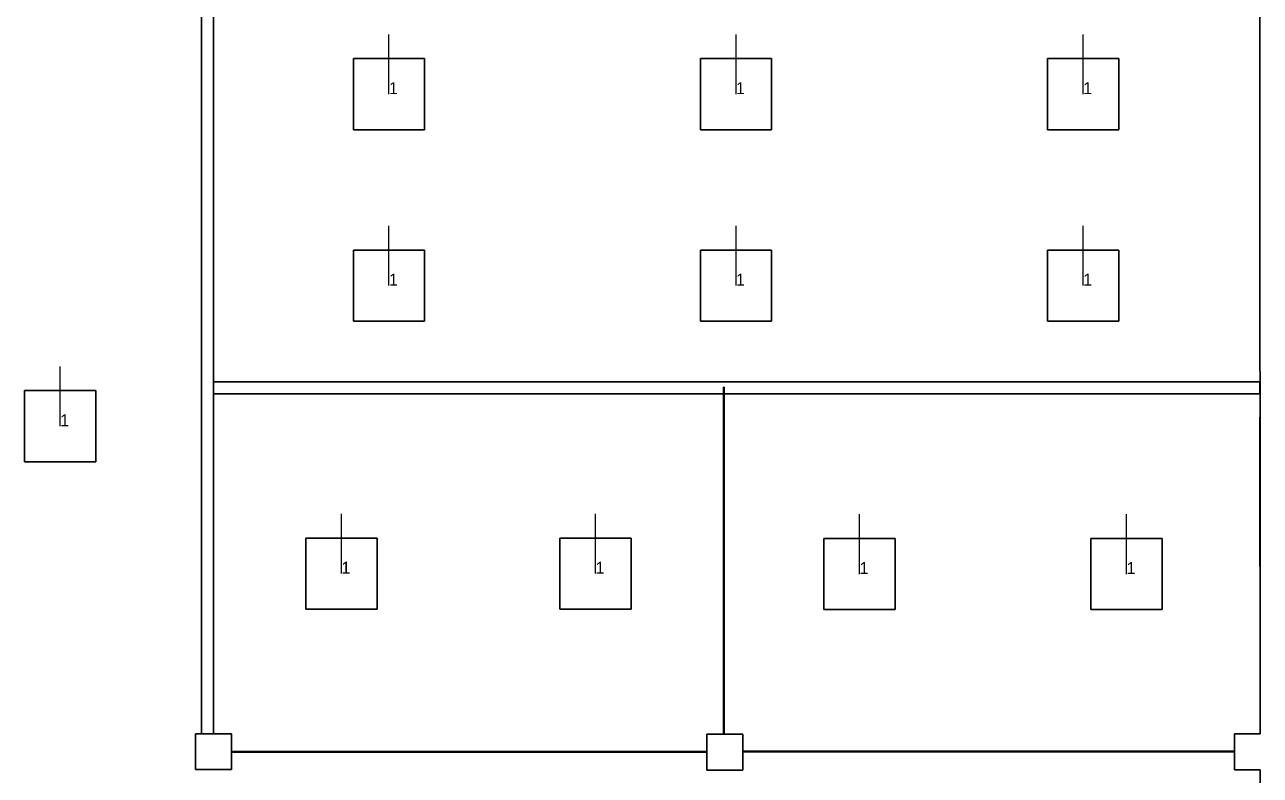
# Model space of a CAD drawing. Extents: x 0 to 48.5, y 0 to 23.7.
# Drawn here: x 24.46 to 34.8, y 6.51 to 12.79 of the extents above; entities that cross this region are included whole.
import ezdxf

# ---------------------------------------------------------------- set-up
doc = ezdxf.new("R2010")
doc.units = 0
doc.header["$MEASUREMENT"] = 0
for name, color, linetype in [('DLXFURN', 5, 'Continuous'), ('DLXLUM', 2, 'Continuous'), ('DLXLUMEX', 2, 'Continuous'), ('DLXSCENE', 7, 'Continuous')]:
    doc.layers.add(name, color=color, linetype=linetype)

# ---------------------------------------------------------------- blocks, each defined once
blk = doc.blocks.new('*U202')
at = {"color": 1}
blk.add_line((0, 0), (0, 0.5), dxfattribs=at)
for p, q in [((0.298, 0.298), (-0.298, 0.298)), ((-0.298, 0.298), (-0.298, -0.298)), ((-0.298, 0.298), (-0.298, -0.298)), ((-0.298, -0.298), (-0.298, 0.298)), ((-0.298, 0.298), (-0.298, 0.298)), ((0.298, 0.298), (-0.298, 0.298)), ((-0.298, 0.298), (-0.298, 0.298)), ((-0.298, 0.298), (0.298, 0.298)), ((-0.298, -0.298), (-0.298, 0.298)), ((-0.298, 0.298), (0.298, 0.298)), ((0.298, -0.298), (0.298, 0.298)), ((0.298, 0.298), (0.298, 0.298)), ((0.298, -0.298), (0.298, 0.298)), ((0.298, 0.298), (0.298, 0.298)), ((0.298, 0.298), (0.298, -0.298)), ((0.298, 0.298), (0.298, -0.298)), ((-0.298, -0.298), (0.298, -0.298)), ((-0.298, -0.298), (0.298, -0.298)), ((0.298, -0.298), (-0.298, -0.298)), ((-0.298, -0.298), (-0.298, -0.298)), ((-0.298, -0.298), (-0.298, -0.298)), ((0.298, -0.298), (-0.298, -0.298)), ((0.298, -0.298), (0.298, -0.298)), ((0.298, -0.298), (0.298, -0.298))]:
    blk.add_line(p, q)
at = {"layer": 'DLXLUMEX', "color": 7}
blk.add_text('1', height=0.1, dxfattribs=at).set_placement((0, 0))
blk = doc.blocks.new('*U203')
at = {"color": 1}
blk.add_line((0, 0), (0, 0.5), dxfattribs=at)
for p, q in [((0.298, 0.298), (-0.298, 0.298)), ((-0.298, 0.298), (-0.298, -0.298)), ((-0.298, 0.298), (-0.298, -0.298)), ((-0.298, -0.298), (-0.298, 0.298)), ((-0.298, 0.298), (-0.298, 0.298)), ((0.298, 0.298), (-0.298, 0.298)), ((-0.298, 0.298), (-0.298, 0.298)), ((-0.298, 0.298), (0.298, 0.298)), ((-0.298, -0.298), (-0.298, 0.298)), ((-0.298, 0.298), (0.298, 0.298)), ((0.298, -0.298), (0.298, 0.298)), ((0.298, 0.298), (0.298, 0.298)), ((0.298, -0.298), (0.298, 0.298)), ((0.298, 0.298), (0.298, 0.298)), ((0.298, 0.298), (0.298, -0.298)), ((0.298, 0.298), (0.298, -0.298)), ((-0.298, -0.298), (0.298, -0.298)), ((-0.298, -0.298), (0.298, -0.298)), ((0.298, -0.298), (-0.298, -0.298)), ((-0.298, -0.298), (-0.298, -0.298)), ((-0.298, -0.298), (-0.298, -0.298)), ((0.298, -0.298), (-0.298, -0.298)), ((0.298, -0.298), (0.298, -0.298)), ((0.298, -0.298), (0.298, -0.298))]:
    blk.add_line(p, q)
at = {"layer": 'DLXLUMEX', "color": 7}
blk.add_text('1', height=0.1, dxfattribs=at).set_placement((0, 0))
blk = doc.blocks.new('*U204')
at = {"color": 1}
blk.add_line((0, 0), (0, 0.5), dxfattribs=at)
for p, q in [((0.298, 0.298), (-0.298, 0.298)), ((-0.298, 0.298), (-0.298, -0.298)), ((-0.298, 0.298), (-0.298, -0.298)), ((-0.298, -0.298), (-0.298, 0.298)), ((-0.298, 0.298), (-0.298, 0.298)), ((0.298, 0.298), (-0.298, 0.298)), ((-0.298, 0.298), (-0.298, 0.298)), ((-0.298, 0.298), (0.298, 0.298)), ((-0.298, -0.298), (-0.298, 0.298)), ((-0.298, 0.298), (0.298, 0.298)), ((0.298, -0.298), (0.298, 0.298)), ((0.298, 0.298), (0.298, 0.298)), ((0.298, -0.298), (0.298, 0.298)), ((0.298, 0.298), (0.298, 0.298)), ((0.298, 0.298), (0.298, -0.298)), ((0.298, 0.298), (0.298, -0.298)), ((-0.298, -0.298), (0.298, -0.298)), ((-0.298, -0.298), (0.298, -0.298)), ((0.298, -0.298), (-0.298, -0.298)), ((-0.298, -0.298), (-0.298, -0.298)), ((-0.298, -0.298), (-0.298, -0.298)), ((0.298, -0.298), (-0.298, -0.298)), ((0.298, -0.298), (0.298, -0.298)), ((0.298, -0.298), (0.298, -0.298))]:
    blk.add_line(p, q)
at = {"layer": 'DLXLUMEX', "color": 7}
blk.add_text('1', height=0.1, dxfattribs=at).set_placement((0, 0))
blk = doc.blocks.new('*U205')
at = {"color": 1}
blk.add_line((0, 0), (0, 0.5), dxfattribs=at)
for p, q in [((0.298, 0.298), (-0.298, 0.298)), ((-0.298, 0.298), (-0.298, -0.298)), ((-0.298, 0.298), (-0.298, -0.298)), ((-0.298, -0.298), (-0.298, 0.298)), ((-0.298, 0.298), (-0.298, 0.298)), ((0.298, 0.298), (-0.298, 0.298)), ((-0.298, 0.298), (-0.298, 0.298)), ((-0.298, 0.298), (0.298, 0.298)), ((-0.298, -0.298), (-0.298, 0.298)), ((-0.298, 0.298), (0.298, 0.298)), ((0.298, -0.298), (0.298, 0.298)), ((0.298, 0.298), (0.298, 0.298)), ((0.298, -0.298), (0.298, 0.298)), ((0.298, 0.298), (0.298, 0.298)), ((0.298, 0.298), (0.298, -0.298)), ((0.298, 0.298), (0.298, -0.298)), ((-0.298, -0.298), (0.298, -0.298)), ((-0.298, -0.298), (0.298, -0.298)), ((0.298, -0.298), (-0.298, -0.298)), ((-0.298, -0.298), (-0.298, -0.298)), ((-0.298, -0.298), (-0.298, -0.298)), ((0.298, -0.298), (-0.298, -0.298)), ((0.298, -0.298), (0.298, -0.298)), ((0.298, -0.298), (0.298, -0.298))]:
    blk.add_line(p, q)
at = {"layer": 'DLXLUMEX', "color": 7}
blk.add_text('1', height=0.1, dxfattribs=at).set_placement((0, 0))
blk = doc.blocks.new('*U206')
at = {"color": 1}
blk.add_line((0, 0), (0, 0.5), dxfattribs=at)
for p, q in [((0.298, 0.298), (-0.298, 0.298)), ((-0.298, 0.298), (-0.298, -0.298)), ((-0.298, 0.298), (-0.298, -0.298)), ((-0.298, -0.298), (-0.298, 0.298)), ((-0.298, 0.298), (-0.298, 0.298)), ((0.298, 0.298), (-0.298, 0.298)), ((-0.298, 0.298), (-0.298, 0.298)), ((-0.298, 0.298), (0.298, 0.298)), ((-0.298, -0.298), (-0.298, 0.298)), ((-0.298, 0.298), (0.298, 0.298)), ((0.298, -0.298), (0.298, 0.298)), ((0.298, 0.298), (0.298, 0.298)), ((0.298, -0.298), (0.298, 0.298)), ((0.298, 0.298), (0.298, 0.298)), ((0.298, 0.298), (0.298, -0.298)), ((0.298, 0.298), (0.298, -0.298)), ((-0.298, -0.298), (0.298, -0.298)), ((-0.298, -0.298), (0.298, -0.298)), ((0.298, -0.298), (-0.298, -0.298)), ((-0.298, -0.298), (-0.298, -0.298)), ((-0.298, -0.298), (-0.298, -0.298)), ((0.298, -0.298), (-0.298, -0.298)), ((0.298, -0.298), (0.298, -0.298)), ((0.298, -0.298), (0.298, -0.298))]:
    blk.add_line(p, q)
at = {"layer": 'DLXLUMEX', "color": 7}
blk.add_text('1', height=0.1, dxfattribs=at).set_placement((0, 0))
blk = doc.blocks.new('*U207')
at = {"color": 1}
blk.add_line((0, 0), (0, 0.5), dxfattribs=at)
for p, q in [((0.298, 0.298), (-0.298, 0.298)), ((-0.298, 0.298), (-0.298, -0.298)), ((-0.298, 0.298), (-0.298, -0.298)), ((-0.298, -0.298), (-0.298, 0.298)), ((-0.298, 0.298), (-0.298, 0.298)), ((0.298, 0.298), (-0.298, 0.298)), ((-0.298, 0.298), (-0.298, 0.298)), ((-0.298, 0.298), (0.298, 0.298)), ((-0.298, -0.298), (-0.298, 0.298)), ((-0.298, 0.298), (0.298, 0.298)), ((0.298, -0.298), (0.298, 0.298)), ((0.298, 0.298), (0.298, 0.298)), ((0.298, -0.298), (0.298, 0.298)), ((0.298, 0.298), (0.298, 0.298)), ((0.298, 0.298), (0.298, -0.298)), ((0.298, 0.298), (0.298, -0.298)), ((-0.298, -0.298), (0.298, -0.298)), ((-0.298, -0.298), (0.298, -0.298)), ((0.298, -0.298), (-0.298, -0.298)), ((-0.298, -0.298), (-0.298, -0.298)), ((-0.298, -0.298), (-0.298, -0.298)), ((0.298, -0.298), (-0.298, -0.298)), ((0.298, -0.298), (0.298, -0.298)), ((0.298, -0.298), (0.298, -0.298))]:
    blk.add_line(p, q)
at = {"layer": 'DLXLUMEX', "color": 7}
blk.add_text('1', height=0.1, dxfattribs=at).set_placement((0, 0))
blk = doc.blocks.new('*U208')
at = {"color": 1}
blk.add_line((0, 0), (0, 0.5), dxfattribs=at)
for p, q in [((0.298, 0.298), (-0.298, 0.298)), ((-0.298, 0.298), (-0.298, -0.298)), ((-0.298, 0.298), (-0.298, -0.298)), ((-0.298, -0.298), (-0.298, 0.298)), ((-0.298, 0.298), (-0.298, 0.298)), ((0.298, 0.298), (-0.298, 0.298)), ((-0.298, 0.298), (-0.298, 0.298)), ((-0.298, 0.298), (0.298, 0.298)), ((-0.298, -0.298), (-0.298, 0.298)), ((-0.298, 0.298), (0.298, 0.298)), ((0.298, -0.298), (0.298, 0.298)), ((0.298, 0.298), (0.298, 0.298)), ((0.298, -0.298), (0.298, 0.298)), ((0.298, 0.298), (0.298, 0.298)), ((0.298, 0.298), (0.298, -0.298)), ((0.298, 0.298), (0.298, -0.298)), ((-0.298, -0.298), (0.298, -0.298)), ((-0.298, -0.298), (0.298, -0.298)), ((0.298, -0.298), (-0.298, -0.298)), ((-0.298, -0.298), (-0.298, -0.298)), ((-0.298, -0.298), (-0.298, -0.298)), ((0.298, -0.298), (-0.298, -0.298)), ((0.298, -0.298), (0.298, -0.298)), ((0.298, -0.298), (0.298, -0.298))]:
    blk.add_line(p, q)
at = {"layer": 'DLXLUMEX', "color": 7}
blk.add_text('1', height=0.1, dxfattribs=at).set_placement((0, 0))
blk = doc.blocks.new('*U209')
at = {"color": 1}
blk.add_line((0, 0), (0, 0.5), dxfattribs=at)
for p, q in [((0.298, 0.298), (-0.298, 0.298)), ((-0.298, 0.298), (-0.298, -0.298)), ((-0.298, 0.298), (-0.298, -0.298)), ((-0.298, -0.298), (-0.298, 0.298)), ((-0.298, 0.298), (-0.298, 0.298)), ((0.298, 0.298), (-0.298, 0.298)), ((-0.298, 0.298), (-0.298, 0.298)), ((-0.298, 0.298), (0.298, 0.298)), ((-0.298, -0.298), (-0.298, 0.298)), ((-0.298, 0.298), (0.298, 0.298)), ((0.298, -0.298), (0.298, 0.298)), ((0.298, 0.298), (0.298, 0.298)), ((0.298, -0.298), (0.298, 0.298)), ((0.298, 0.298), (0.298, 0.298)), ((0.298, 0.298), (0.298, -0.298)), ((0.298, 0.298), (0.298, -0.298)), ((-0.298, -0.298), (0.298, -0.298)), ((-0.298, -0.298), (0.298, -0.298)), ((0.298, -0.298), (-0.298, -0.298)), ((-0.298, -0.298), (-0.298, -0.298)), ((-0.298, -0.298), (-0.298, -0.298)), ((0.298, -0.298), (-0.298, -0.298)), ((0.298, -0.298), (0.298, -0.298)), ((0.298, -0.298), (0.298, -0.298))]:
    blk.add_line(p, q)
at = {"layer": 'DLXLUMEX', "color": 7}
blk.add_text('1', height=0.1, dxfattribs=at).set_placement((0, 0))
blk = doc.blocks.new('*U210')
at = {"color": 1}
blk.add_line((0, 0), (0, 0.5), dxfattribs=at)
for p, q in [((0.298, 0.298), (-0.298, 0.298)), ((-0.298, 0.298), (-0.298, -0.298)), ((-0.298, 0.298), (-0.298, -0.298)), ((-0.298, -0.298), (-0.298, 0.298)), ((-0.298, 0.298), (-0.298, 0.298)), ((0.298, 0.298), (-0.298, 0.298)), ((-0.298, 0.298), (-0.298, 0.298)), ((-0.298, 0.298), (0.298, 0.298)), ((-0.298, -0.298), (-0.298, 0.298)), ((-0.298, 0.298), (0.298, 0.298)), ((0.298, -0.298), (0.298, 0.298)), ((0.298, 0.298), (0.298, 0.298)), ((0.298, -0.298), (0.298, 0.298)), ((0.298, 0.298), (0.298, 0.298)), ((0.298, 0.298), (0.298, -0.298)), ((0.298, 0.298), (0.298, -0.298)), ((-0.298, -0.298), (0.298, -0.298)), ((-0.298, -0.298), (0.298, -0.298)), ((0.298, -0.298), (-0.298, -0.298)), ((-0.298, -0.298), (-0.298, -0.298)), ((-0.298, -0.298), (-0.298, -0.298)), ((0.298, -0.298), (-0.298, -0.298)), ((0.298, -0.298), (0.298, -0.298)), ((0.298, -0.298), (0.298, -0.298))]:
    blk.add_line(p, q)
at = {"layer": 'DLXLUMEX', "color": 7}
blk.add_text('1', height=0.1, dxfattribs=at).set_placement((0, 0))
blk = doc.blocks.new('*U211')
at = {"color": 1}
blk.add_line((0, 0), (0, 0.5), dxfattribs=at)
for p, q in [((0.298, 0.298), (-0.298, 0.298)), ((-0.298, 0.298), (-0.298, -0.298)), ((-0.298, 0.298), (-0.298, -0.298)), ((-0.298, -0.298), (-0.298, 0.298)), ((-0.298, 0.298), (-0.298, 0.298)), ((0.298, 0.298), (-0.298, 0.298)), ((-0.298, 0.298), (-0.298, 0.298)), ((-0.298, 0.298), (0.298, 0.298)), ((-0.298, -0.298), (-0.298, 0.298)), ((-0.298, 0.298), (0.298, 0.298)), ((0.298, -0.298), (0.298, 0.298)), ((0.298, 0.298), (0.298, 0.298)), ((0.298, -0.298), (0.298, 0.298)), ((0.298, 0.298), (0.298, 0.298)), ((0.298, 0.298), (0.298, -0.298)), ((0.298, 0.298), (0.298, -0.298)), ((-0.298, -0.298), (0.298, -0.298)), ((-0.298, -0.298), (0.298, -0.298)), ((0.298, -0.298), (-0.298, -0.298)), ((-0.298, -0.298), (-0.298, -0.298)), ((-0.298, -0.298), (-0.298, -0.298)), ((0.298, -0.298), (-0.298, -0.298)), ((0.298, -0.298), (0.298, -0.298)), ((0.298, -0.298), (0.298, -0.298))]:
    blk.add_line(p, q)
at = {"layer": 'DLXLUMEX', "color": 7}
blk.add_text('1', height=0.1, dxfattribs=at).set_placement((0, 0))
blk = doc.blocks.new('*U58')
at = {"color": 1}
blk.add_line((0, 0), (0, 0.5), dxfattribs=at)
for p, q in [((0.298, 0.298), (-0.298, 0.298)), ((-0.298, 0.298), (-0.298, -0.298)), ((-0.298, 0.298), (-0.298, -0.298)), ((-0.298, -0.298), (-0.298, 0.298)), ((-0.298, 0.298), (-0.298, 0.298)), ((0.298, 0.298), (-0.298, 0.298)), ((-0.298, 0.298), (-0.298, 0.298)), ((-0.298, 0.298), (0.298, 0.298)), ((-0.298, -0.298), (-0.298, 0.298)), ((-0.298, 0.298), (0.298, 0.298)), ((0.298, -0.298), (0.298, 0.298)), ((0.298, 0.298), (0.298, 0.298)), ((0.298, -0.298), (0.298, 0.298)), ((0.298, 0.298), (0.298, 0.298)), ((0.298, 0.298), (0.298, -0.298)), ((0.298, 0.298), (0.298, -0.298)), ((-0.298, -0.298), (0.298, -0.298)), ((-0.298, -0.298), (0.298, -0.298)), ((0.298, -0.298), (-0.298, -0.298)), ((-0.298, -0.298), (-0.298, -0.298)), ((-0.298, -0.298), (-0.298, -0.298)), ((0.298, -0.298), (-0.298, -0.298)), ((0.298, -0.298), (0.298, -0.298)), ((0.298, -0.298), (0.298, -0.298))]:
    blk.add_line(p, q)
at = {"layer": 'DLXLUMEX', "color": 7}
blk.add_text('1', height=0.1, dxfattribs=at).set_placement((0, 0))
blk = doc.blocks.new('*U86')
for p, q in [((0.2, -0.435), (0.1, -0.435)), ((0.1, -0.435), (0.1, -0.435)), ((0.1, -0.435), (0.2, -0.435)), ((0.1, -10.377), (0.1, -0.435)), ((0.1, -0.435), (0.1, -0.435)), ((0.1, -0.435), (0.1, -10.377)), ((0.2, -0.435), (0.2, -0.435)), ((0.2, -10.377), (0.2, -0.435)), ((0.2, -0.435), (0.2, -0.435)), ((0.2, -0.435), (0.2, -10.377)), ((0.1, -10.377), (0.1, -10.377)), ((0.2, -10.377), (0.2, -10.377))]:
    blk.add_line(p, q)
blk = doc.blocks.new('*U117')
for p, q in [((-2.05, 0.003), (-2.05, -0.003)), ((-2.05, -0.003), (-2.05, 0.003)), ((-2.05, 0.003), (-2.05, 0.003)), ((1.921, 0.003), (-2.05, 0.003)), ((-2.05, 0.003), (-2.05, 0.003)), ((-2.05, 0.003), (1.921, 0.003)), ((1.921, 0.003), (1.921, 0.003)), ((-2.05, -0.003), (-2.05, -0.003)), ((1.921, -0.003), (-2.05, -0.003)), ((-2.05, -0.003), (-2.05, -0.003)), ((-2.05, -0.003), (1.921, -0.003)), ((1.921, -0.003), (1.921, -0.003))]:
    blk.add_line(p, q)
blk = doc.blocks.new('*U118')
for p, q in [((-2.081, 0.003), (2.033, 0.003)), ((2.033, 0.003), (-2.081, 0.003)), ((-2.081, 0.003), (-2.081, 0.003)), ((2.033, 0.003), (2.033, 0.003)), ((-2.081, -0.003), (-2.081, -0.003)), ((-2.081, -0.003), (2.033, -0.003)), ((2.033, -0.003), (-2.081, -0.003)), ((2.033, -0.003), (2.033, -0.003))]:
    blk.add_line(p, q)
blk = doc.blocks.new('*U141')
for p, q in [((0.003, 1.5), (-0.003, 1.5)), ((-0.003, 1.5), (-0.003, 1.5)), ((-0.003, 1.5), (0.003, 1.5)), ((-0.003, -1.404), (-0.003, 1.5)), ((-0.003, 1.5), (-0.003, 1.5)), ((-0.003, 1.5), (-0.003, -1.404)), ((0.003, 1.5), (0.003, 1.5)), ((0.003, -1.404), (0.003, 1.5)), ((0.003, 1.5), (0.003, 1.5)), ((0.003, 1.5), (0.003, -1.404)), ((-0.003, -1.404), (-0.003, -1.404)), ((0.003, -1.404), (0.003, -1.404))]:
    blk.add_line(p, q)
blk = doc.blocks.new('*U143')
for p, q in [((-3.66, 0), (-3.66, -0.1)), ((-3.66, -0.1), (-3.66, 0)), ((-3.66, 0), (-3.66, 0)), ((-3.66, 0), (-3.66, 0)), ((-3.66, 0), (5.097, 0)), ((5.097, 0), (-3.66, 0)), ((5.097, -0.1), (5.097, 0)), ((5.097, 0), (5.097, 0)), ((5.097, 0), (5.097, -0.1)), ((5.097, 0), (5.097, 0)), ((-3.66, -0.1), (-3.66, -0.1)), ((-3.66, -0.1), (5.097, -0.1)), ((5.097, -0.1), (-3.66, -0.1)), ((-3.66, -0.1), (-3.66, -0.1)), ((5.097, -0.1), (5.097, -0.1)), ((5.097, -0.1), (5.097, -0.1))]:
    blk.add_line(p, q)
blk = doc.blocks.new('*U146')
for p, q in [((34.798, 6.855), (34.796, 12.922)), ((34.796, 12.922), (34.798, 6.855)), ((34.798, 6.855), (34.798, 6.855)), ((34.798, 6.555), (34.798, 6.555)), ((34.798, 6.555), (34.8, 0)), ((34.8, 0), (34.798, 6.555))]:
    blk.add_line(p, q)
blk = doc.blocks.new('*U147')
for p, q in [((34.796, 12.922), (34.798, 6.855)), ((25.89, 6.857), (25.89, 6.558)), ((26.19, 6.857), (25.89, 6.857)), ((26.19, 6.558), (26.19, 6.857)), ((30.469, 6.852), (30.169, 6.852)), ((30.169, 6.852), (30.169, 6.552)), ((30.469, 6.552), (30.469, 6.852)), ((34.798, 6.855), (34.583, 6.855)), ((34.583, 6.855), (34.583, 6.555)), ((25.89, 6.558), (26.19, 6.558)), ((30.169, 6.552), (30.469, 6.552)), ((34.583, 6.555), (34.798, 6.555)), ((34.798, 6.555), (34.8, 0))]:
    blk.add_line(p, q)
blk = doc.blocks.new('*U148')
for p, q in [((34.798, 6.855), (34.796, 12.922)), ((25.89, 6.558), (25.89, 6.857)), ((25.89, 6.857), (26.19, 6.857)), ((26.19, 6.857), (26.19, 6.558)), ((30.169, 6.552), (30.169, 6.852)), ((30.169, 6.852), (30.469, 6.852)), ((30.469, 6.852), (30.469, 6.552)), ((34.583, 6.855), (34.798, 6.855)), ((34.583, 6.555), (34.583, 6.855)), ((26.19, 6.558), (25.89, 6.558)), ((30.469, 6.552), (30.169, 6.552)), ((34.798, 6.555), (34.583, 6.555)), ((34.8, 0), (34.798, 6.555))]:
    blk.add_line(p, q)
blk = doc.blocks.new('*U155')
for p, q in [((-0.15, 0.15), (-0.15, -0.15)), ((-0.15, -0.15), (-0.15, 0.15)), ((-0.15, 0.15), (-0.15, 0.15)), ((0.15, 0.15), (-0.15, 0.15)), ((-0.15, 0.15), (-0.15, 0.15)), ((-0.15, 0.15), (0.15, 0.15)), ((0.15, 0.15), (0.15, 0.15)), ((0.15, -0.15), (0.15, 0.15)), ((0.15, 0.15), (0.15, 0.15)), ((0.15, 0.15), (0.15, -0.15)), ((-0.15, -0.15), (-0.15, -0.15)), ((-0.15, -0.15), (0.15, -0.15)), ((0.15, -0.15), (-0.15, -0.15)), ((-0.15, -0.15), (-0.15, -0.15)), ((0.15, -0.15), (0.15, -0.15)), ((0.15, -0.15), (0.15, -0.15))]:
    blk.add_line(p, q)
blk = doc.blocks.new('*U157')
for p, q in [((-0.15, 0.15), (-0.15, -0.15)), ((-0.15, -0.15), (-0.15, 0.15)), ((-0.15, 0.15), (-0.15, 0.15)), ((0.15, 0.15), (-0.15, 0.15)), ((-0.15, 0.15), (-0.15, 0.15)), ((-0.15, 0.15), (0.15, 0.15)), ((0.15, 0.15), (0.15, 0.15)), ((0.15, -0.15), (0.15, 0.15)), ((0.15, 0.15), (0.15, 0.15)), ((0.15, 0.15), (0.15, -0.15)), ((-0.15, -0.15), (-0.15, -0.15)), ((-0.15, -0.15), (0.15, -0.15)), ((0.15, -0.15), (-0.15, -0.15)), ((-0.15, -0.15), (-0.15, -0.15)), ((0.15, -0.15), (0.15, -0.15)), ((0.15, -0.15), (0.15, -0.15))]:
    blk.add_line(p, q)
blk = doc.blocks.new('*U158')
for p, q in [((-0.15, 0.15), (-0.15, -0.15)), ((-0.15, -0.15), (-0.15, 0.15)), ((-0.15, 0.15), (-0.15, 0.15)), ((0.066, 0.15), (-0.15, 0.15)), ((-0.15, 0.15), (-0.15, 0.15)), ((-0.15, 0.15), (0.066, 0.15)), ((0.066, 0.15), (0.066, 0.15)), ((-0.15, -0.15), (-0.15, -0.15)), ((0.066, -0.15), (-0.15, -0.15)), ((-0.15, -0.15), (-0.15, -0.15)), ((-0.15, -0.15), (0.066, -0.15)), ((0.066, -0.15), (0.066, -0.15))]:
    blk.add_line(p, q)
blk = doc.blocks.new('*U159')
for p, q in [((34.796, 12.658), (34.797, 10.158)), ((34.797, 10.158), (34.796, 12.658)), ((34.796, 12.658), (34.796, 12.658)), ((34.797, 10.158), (34.797, 10.158)), ((34.797, 9.504), (34.798, 7.004)), ((34.798, 7.004), (34.797, 9.504)), ((34.797, 9.504), (34.797, 9.504)), ((34.798, 7.004), (34.798, 7.004))]:
    blk.add_line(p, q)

msp = doc.modelspace()

# ---------------------------------------------------------------- block references
at = {"layer": 'DLXFURN'}
for name, p in [('*U86', (25.84, 17.235)), ('*U143', (29.7, 9.8)), ('*U141', (30.311, 8.256)), ('*U117', (28.247, 6.705)), ('*U118', (32.55, 6.707))]:
    msp.add_blockref(name, p, dxfattribs=at)
at = {"layer": 'DLXLUM'}
for name, p in [('*U203', (27.509, 12.208)), ('*U205', (30.413, 12.208)), ('*U207', (33.318, 12.208)), ('*U202', (27.509, 10.606)), ('*U204', (30.413, 10.606)), ('*U206', (33.318, 10.606)), ('*U58', (24.758, 9.43)), ('*U208', (27.111, 8.196)), ('*U209', (29.238, 8.196)), ('*U210', (31.447, 8.193)), ('*U211', (33.681, 8.193))]:
    msp.add_blockref(name, p, dxfattribs=at)
at = {"layer": 'DLXSCENE'}
for name, p in [('*U146', (0, 0)), ('*U147', (0, 0)), ('*U148', (0, 0)), ('*U159', (0, 0)), ('*U157', (26.04, 6.707)), ('*U155', (30.319, 6.702)), ('*U158', (34.733, 6.705))]:
    msp.add_blockref(name, p, dxfattribs=at)

doc.saveas('drawing.dxf')
